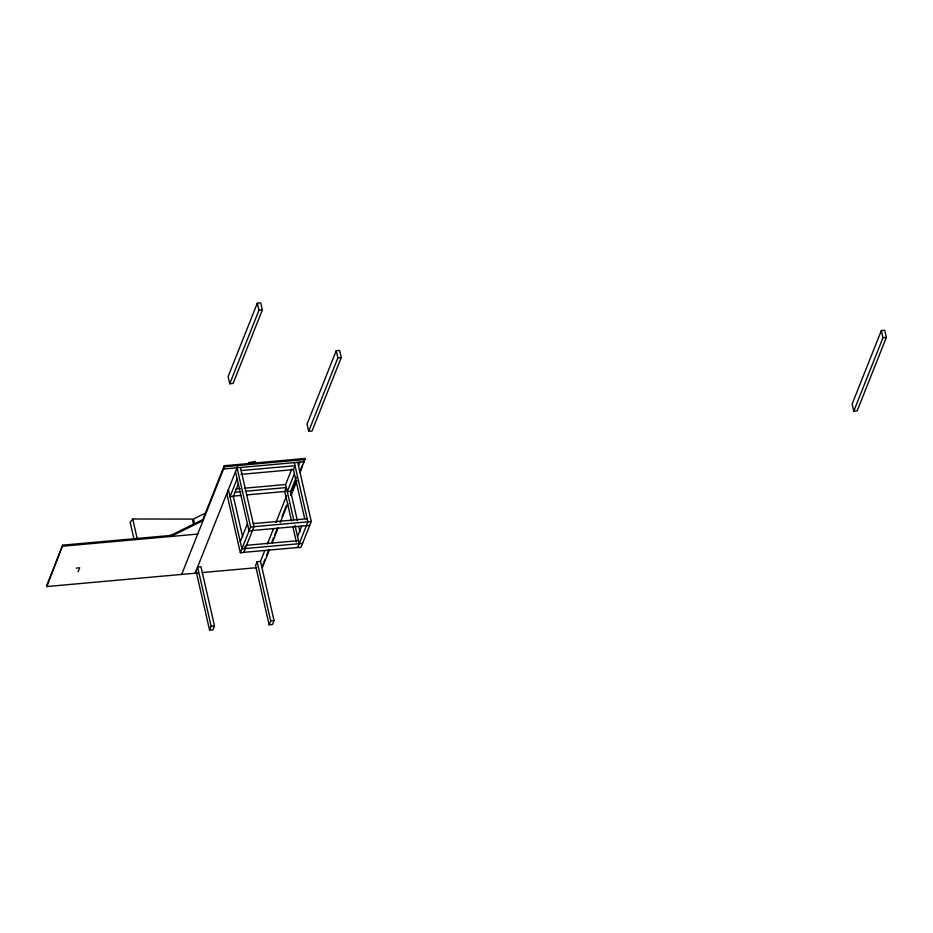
<?xml version="1.0" encoding="UTF-8"?>
<svg xmlns="http://www.w3.org/2000/svg" width="933" height="933" viewBox="0 0 933 933"><rect width="100%" height="100%" fill="white"/><g stroke="black" fill="none" stroke-linecap="round" stroke-linejoin="round"><path stroke-width="1.4" d="M197.714 534.049L170.739 536.51L171.147 535.402L62.709 545.152L46.65 585.527L46.883 586.542L197.994 572.955M46.883 586.542L62.709 545.152M78.115 571.719L79.678 567.789L76.308 568.092M257.321 303.155L228.107 376.605L229.74 383.755L233.11 383.451L262.325 309.989L260.692 302.852L257.321 303.155L258.954 310.292L229.74 383.755M170.506 535.495L202.834 519.576L224.235 465.742L305.103 458.465L300.146 472.541M181.667 574.425L224.468 466.757L224.235 465.742M195.137 573.212L237.95 465.544M237.134 478.862L229.996 496.799L233.367 496.496L238.463 483.679M240.282 541.7L247.42 523.751M209.587 630.148L211.15 626.23L197.598 567.042L200.957 566.739L214.52 625.926L212.957 629.845L209.587 630.148L196.035 570.973M240.422 467.491L253.986 526.667L243.723 552.464L240.352 552.768L250.615 526.97L237.052 467.795M336.23 350.715L307.027 424.177L308.66 431.314L312.03 431.011L341.245 357.561L339.6 350.411L336.23 350.715L337.874 357.864L308.66 431.314M293.708 519.716L285.638 484.507L291.761 469.124M291.528 520.964L284.787 491.493L286.349 487.574L245.204 491.271M304.694 518.608L293.475 469.626L295.038 465.707L241.122 470.547M260.494 561.386L257.123 561.689L255.56 565.62L269.112 624.795L272.483 624.492L274.045 620.573L260.494 561.386L264.75 550.657M294.408 473.707L287.282 491.656L290.653 491.353L296.251 477.253M267.421 543.951L273.287 529.198M275.958 522.492L286.618 495.668M298.35 466.162L299.959 462.138M262.826 564.792L264.972 559.403M266.581 555.368L268.716 549.98M271.923 541.91L273.532 537.875M274.605 535.18L277.276 528.451M282.093 516.334L286.373 505.569M290.653 494.805L296.006 481.346M299.75 471.923L302.432 465.194M303.505 462.511L305.103 458.465M262.535 567.147L269.52 549.584M272.203 542.819L278.116 527.961M280.262 522.55L287.784 503.633M291.014 495.516L296.927 480.658M297.557 536.545L301.639 526.294M243.77 552.348L297.685 547.508L307.89 521.827L294.338 462.64M269.112 624.795L270.675 620.877L257.123 561.689M297.709 462.336L311.26 521.524L301.009 547.309L297.639 547.613M881.347 330.574L852.132 404.036L853.777 411.185L857.147 410.882L886.35 337.419L884.717 330.27L881.347 330.574L882.98 337.723L853.777 411.185M193.632 524.696L192.338 519.086L132.708 519.005L130.188 522.422L134.037 539.262M205.202 513.267L193.458 519.005L194.426 523.215M248.714 462.605L255.584 461.392M258.954 310.292L262.325 309.989M337.874 357.864L341.245 357.561M882.98 337.723L886.35 337.419M224.468 466.757L305.336 459.491M223.582 469.007L304.45 461.73M240.982 474.349L293.475 469.626M235.991 488.974L240.248 488.589M244.504 488.216L285.638 484.507M235.268 492.169L240.947 491.656M232.294 496.216L240.807 495.446M246.475 494.945L284.787 491.493M253.275 523.611L307.19 518.76M250.615 526.97L311.26 521.524M62.943 546.167L170.762 536.475L203.067 520.591L202.834 519.576M252.47 530.48L306.374 525.641M252.423 530.597L249.053 530.9L235.501 471.713M306.327 525.745L309.698 525.442M246.009 545.35L298.502 540.627M302.572 543.391L241.915 548.837L228.363 489.662M202.286 572.57L256.61 567.684M211.15 626.23L214.52 625.926M270.675 620.877L274.045 620.573M290.653 491.353L297.394 520.812M298.677 526.422L299.971 532.032M294.991 525.326L299.201 543.694M292.822 526.574L296.356 542.003M233.367 496.496L242.685 537.186M244.819 546.505L245.286 548.546M226.801 493.592L240.352 552.768M132.708 519.005L137.209 538.644"/></g></svg>
